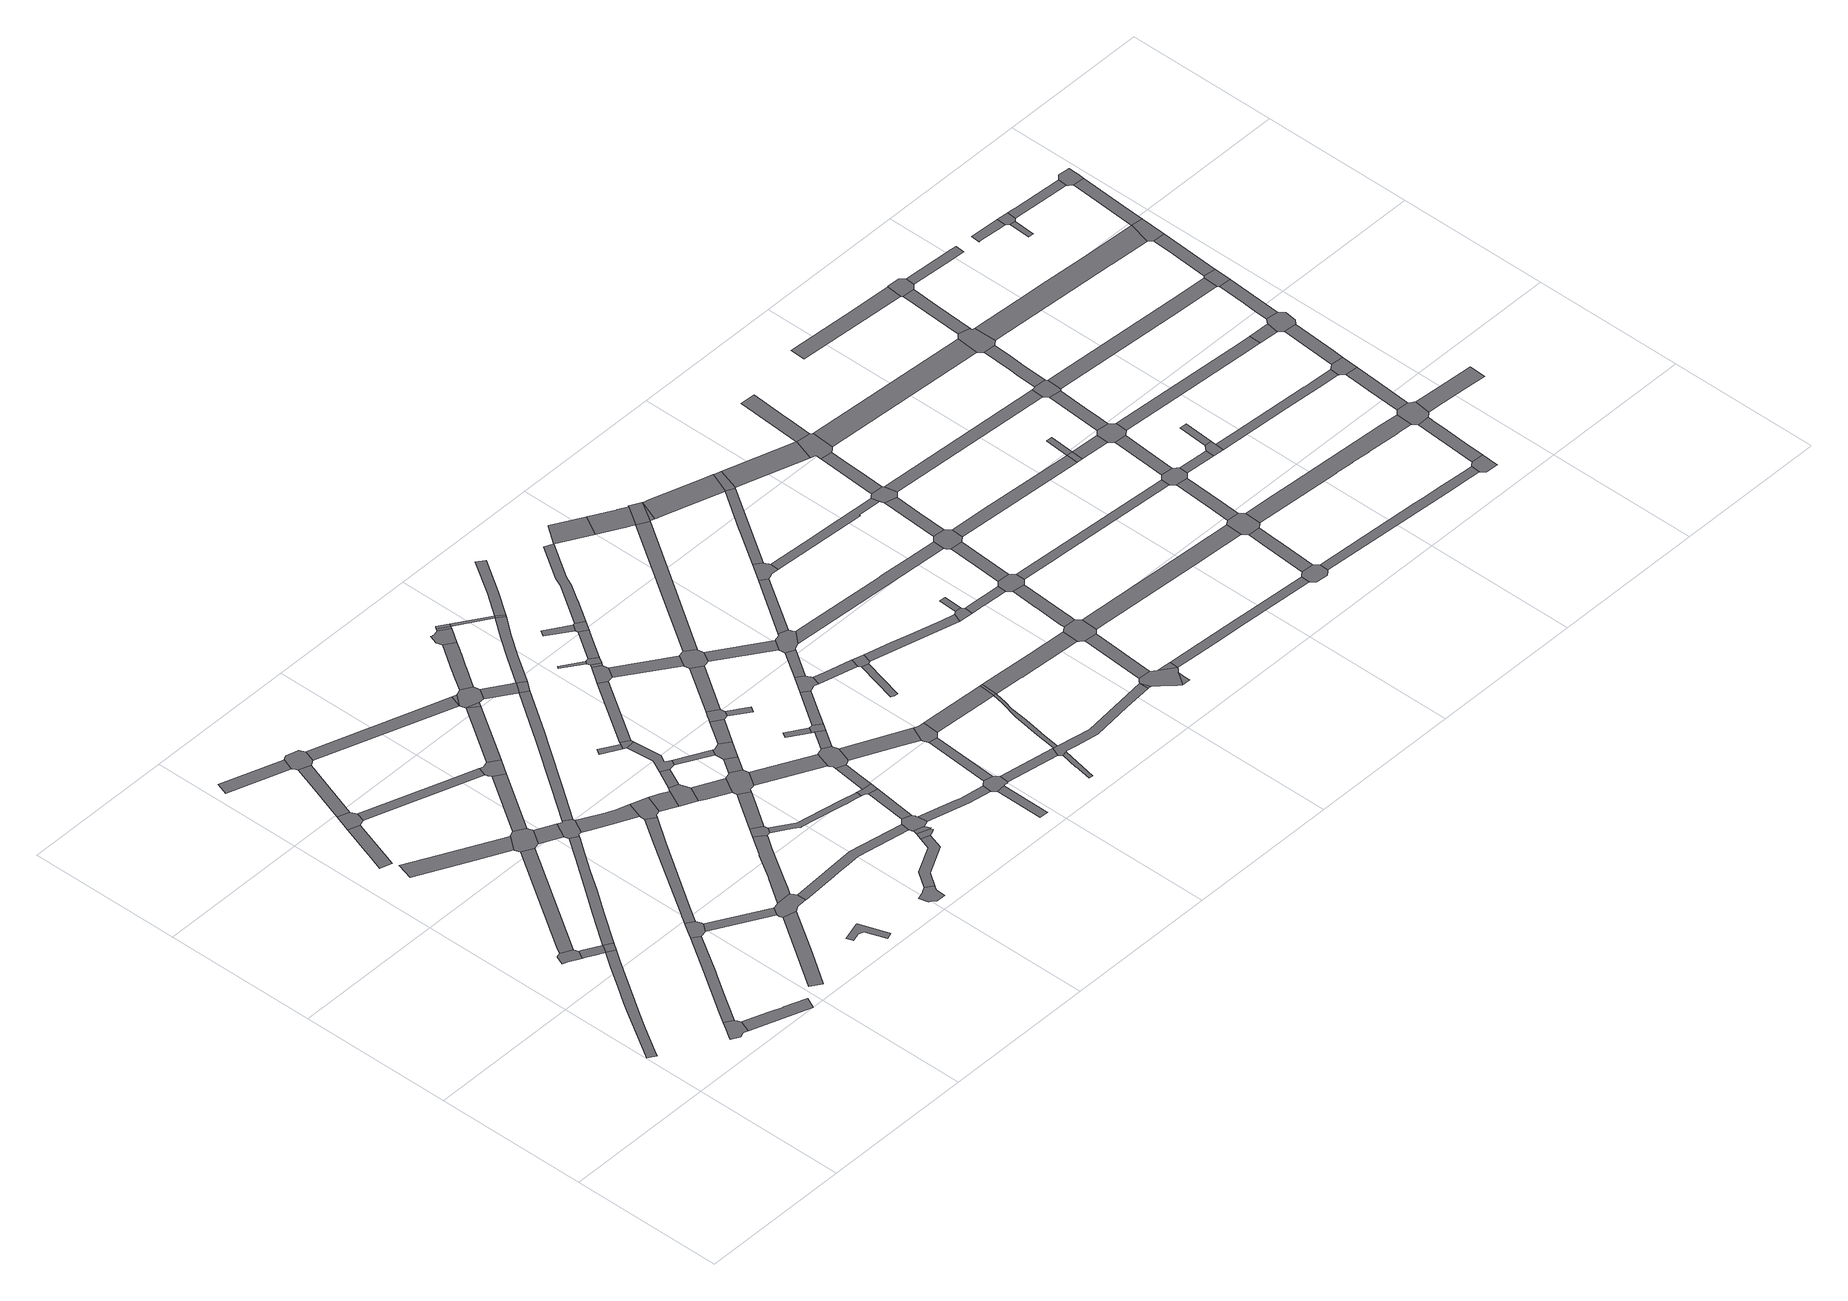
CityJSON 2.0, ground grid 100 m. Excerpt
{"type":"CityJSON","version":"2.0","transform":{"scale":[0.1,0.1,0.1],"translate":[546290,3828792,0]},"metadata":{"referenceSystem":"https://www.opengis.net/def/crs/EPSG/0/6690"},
"CityObjects":{
"road1":{"type":"Road","attributes":{"RoadStructureAttribute.sectionType":"1"},"geometry":[{"type":"MultiSurface","lod":"1","boundaries":[[[0,1,2,3,4,5,6,7,8,9,10,11,12,13,14]]]}]},
"road2":{"type":"Road","geometry":[{"type":"MultiSurface","lod":"1","boundaries":[[[15,16,17,18,19,20,21,22,23,24,25,26,27]]]}]},
"road3":{"type":"Road","geometry":[{"type":"MultiSurface","lod":"1","boundaries":[[[28,29,30,31,32,33,34,35,36,37]]]}]},
"road4":{"type":"Road","attributes":{"RoadStructureAttribute.sectionType":"1"},"geometry":[{"type":"MultiSurface","lod":"1","boundaries":[[[38,39,40,24,23,41,42,43,44]]]}]},
"road5":{"type":"Road","attributes":{"RoadStructureAttribute.sectionType":"1"},"geometry":[{"type":"MultiSurface","lod":"1","boundaries":[[[45,46,36,35,47,48,0,49]]]}]},
"road6":{"type":"Road","geometry":[{"type":"MultiSurface","lod":"1","boundaries":[[[49,0,14,50]]]}]},
"road7":{"type":"Road","attributes":{"RoadStructureAttribute.sectionType":"1"},"geometry":[{"type":"MultiSurface","lod":"1","boundaries":[[[51,52,53,15,27,54,55,56,57,58]]]}]},
"road8":{"type":"Road","attributes":{"RoadStructureAttribute.sectionType":"1"},"geometry":[{"type":"MultiSurface","lod":"1","boundaries":[[[59,60,61,62,63,64]]]}]},
"road9":{"type":"Road","attributes":{"RoadStructureAttribute.sectionType":"1"},"geometry":[{"type":"MultiSurface","lod":"1","boundaries":[[[65,66,28,37,67,68]]]}]},
"road10":{"type":"Road","attributes":{"RoadStructureAttribute.sectionType":"1"},"geometry":[{"type":"MultiSurface","lod":"1","boundaries":[[[69,70,71,72,73,74]]]}]},
"road11":{"type":"Road","geometry":[{"type":"MultiSurface","lod":"1","boundaries":[[[75,59,64,76,77,78,79,80,81]]]}]},
"road12":{"type":"Road","geometry":[{"type":"MultiSurface","lod":"1","boundaries":[[[82,83,51,58,84,85,86,87,88,89,90]]]}]},
"road13":{"type":"Road","attributes":{"RoadStructureAttribute.sectionType":"1"},"geometry":[{"type":"MultiSurface","lod":"1","boundaries":[[[91,92,93,94,95,96,97,49,50,98,99,100,101,102,103]]]}]},
"road14":{"type":"Road","attributes":{"RoadStructureAttribute.sectionType":"1"},"geometry":[{"type":"MultiSurface","lod":"1","boundaries":[[[104,105,106,107]]]}]},
"road15":{"type":"Road","attributes":{"RoadStructureAttribute.sectionType":"1"},"geometry":[{"type":"MultiSurface","lod":"1","boundaries":[[[108,109,110,111,112]]]}]},
"road16":{"type":"Road","attributes":{"RoadStructureAttribute.sectionType":"1"},"geometry":[{"type":"MultiSurface","lod":"1","boundaries":[[[113,114,115,75,81,116,117]]]}]},
"road17":{"type":"Road","attributes":{"RoadStructureAttribute.sectionType":"1"},"geometry":[{"type":"MultiSurface","lod":"1","boundaries":[[[87,86,118,119]]]}]},
"road18":{"type":"Road","geometry":[{"type":"MultiSurface","lod":"1","boundaries":[[[120,121,122,74,73,123,124,65,68,125,126,127,128,129,130,131]]]}]},
"road19":{"type":"Road","geometry":[{"type":"MultiSurface","lod":"1","boundaries":[[[132,133,107,106,134,113,117,135,136,137,138,139,140]]]}]},
"road20":{"type":"Road","attributes":{"RoadStructureAttribute.sectionType":"1"},"geometry":[{"type":"MultiSurface","lod":"1","boundaries":[[[141,79,78,142,143]]]}]},
"road21":{"type":"Road","attributes":{"RoadStructureAttribute.sectionType":"1"},"geometry":[{"type":"MultiSurface","lod":"1","boundaries":[[[128,127,144,145]]]}]},
"road22":{"type":"Road","attributes":{"RoadStructureAttribute.sectionType":"1"},"geometry":[{"type":"MultiSurface","lod":"1","boundaries":[[[146,147,148,149,150,151,152,153,154,155]]]}]},
"road23":{"type":"Road","attributes":{"RoadStructureAttribute.sectionType":"1"},"geometry":[{"type":"MultiSurface","lod":"1","boundaries":[[[156,157,158,159,160,82,90,161,162,163]]]}]},
"road24":{"type":"Road","geometry":[{"type":"MultiSurface","lod":"1","boundaries":[[[164,165,166,167,168,169,119,118,170,171,108,112,172,173,174,175,176]]]}]},
"road25":{"type":"Road","geometry":[{"type":"MultiSurface","lod":"1","boundaries":[[[177,145,144,91,103,178,179,180,181,182]]]}]},
"road26":{"type":"Road","attributes":{"RoadStructureAttribute.sectionType":"1"},"geometry":[{"type":"MultiSurface","lod":"1","boundaries":[[[183,120,131,184]]]}]},
"road27":{"type":"Road","attributes":{"RoadStructureAttribute.sectionType":"1"},"geometry":[{"type":"MultiSurface","lod":"1","boundaries":[[[185,186,187,188,180,179,189,190,191,192]]]}]},
"road28":{"type":"Road","attributes":{"RoadStructureAttribute.sectionType":"1"},"geometry":[{"type":"MultiSurface","lod":"1","boundaries":[[[193,194,195,196,197,198,199,167,166,200,201,202,203,204,205]]]}]},
"road29":{"type":"Road","geometry":[{"type":"MultiSurface","lod":"1","boundaries":[[[206,207,208,209,143,142,210,211,183,184,212]]]}]},
"road30":{"type":"Road","attributes":{"RoadStructureAttribute.sectionType":"1"},"geometry":[{"type":"MultiSurface","lod":"1","boundaries":[[[213,214,137,136,215,216]]]}]},
"road31":{"type":"Road","geometry":[{"type":"MultiSurface","lod":"1","boundaries":[[[192,191,156,163,217,218,219]]]}]},
"road32":{"type":"Road","geometry":[{"type":"MultiSurface","lod":"1","boundaries":[[[220,221,222,223,224,225,226,227,228,229,230]]]}]},
"road33":{"type":"Road","attributes":{"RoadStructureAttribute.sectionType":"1"},"geometry":[{"type":"MultiSurface","lod":"1","boundaries":[[[231,232,176,175,233,234,235,236,237,238,239]]]}]},
"road34":{"type":"Road","geometry":[{"type":"MultiSurface","lod":"1","boundaries":[[[240,193,205,241,242,243]]]}]},
"road35":{"type":"Road","attributes":{"RoadStructureAttribute.sectionType":"1"},"geometry":[{"type":"MultiSurface","lod":"1","boundaries":[[[244,219,218,245,246]]]}]},
"road36":{"type":"Road","attributes":{"RoadStructureAttribute.sectionType":"1"},"geometry":[{"type":"MultiSurface","lod":"1","boundaries":[[[247,248,249,250,182,181,251,252,253,254]]]}]},
"road37":{"type":"Road","attributes":{"RoadStructureAttribute.sectionType":"1"},"geometry":[{"type":"MultiSurface","lod":"1","boundaries":[[[255,256,206,212,257]]]}]},
"road38":{"type":"Road","geometry":[{"type":"MultiSurface","lod":"1","boundaries":[[[258,246,245,259,260,261]]]}]},
"road39":{"type":"Road","attributes":{"RoadStructureAttribute.sectionType":"1"},"geometry":[{"type":"MultiSurface","lod":"1","boundaries":[[[262,263,240,243,264,265]]]}]},
"road40":{"type":"Road","attributes":{"RoadStructureAttribute.sectionType":"1"},"geometry":[{"type":"MultiSurface","lod":"1","boundaries":[[[266,267,268,269,270,220,230,271,272,273]]]}]},
"road41":{"type":"Road","geometry":[{"type":"MultiSurface","lod":"1","boundaries":[[[274,275,258,261,276]]]}]},
"road42":{"type":"Road","attributes":{"RoadStructureAttribute.sectionType":"1"},"geometry":[{"type":"MultiSurface","lod":"1","boundaries":[[[260,259,277,278,279]]]}]},
"road43":{"type":"Road","geometry":[{"type":"MultiSurface","lod":"1","boundaries":[[[280,281,282,283]]]}]},
"road44":{"type":"Road","attributes":{"RoadStructureAttribute.sectionType":"1"},"geometry":[{"type":"MultiSurface","lod":"1","boundaries":[[[255,257,284]]]}]},
"road45":{"type":"Road","attributes":{"RoadStructureAttribute.sectionType":"1"},"geometry":[{"type":"MultiSurface","lod":"1","boundaries":[[[216,215,285]]]}]},
"road46":{"type":"Road","attributes":{"RoadStructureAttribute.sectionType":"1"},"geometry":[{"type":"MultiSurface","lod":"1","boundaries":[[[286,287,288,289,290,291,242,241,292,293,294,295,296,297,298,299,300,301,302]]]}]},
"road47":{"type":"Road","attributes":{"RoadStructureAttribute.sectionType":"1"},"geometry":[{"type":"MultiSurface","lod":"1","boundaries":[[[303,304,305,306,307,274,276,308,309]]]}]},
"road48":{"type":"Road","geometry":[{"type":"MultiSurface","lod":"1","boundaries":[[[310,311,312,313,314,285,215,255,284,315,316,317]]]}]},
"road49":{"type":"Road","geometry":[{"type":"MultiSurface","lod":"1","boundaries":[[[318,319,320,279,278,262,265,321,322,323,324,325,326]]]}]},
"road50":{"type":"Road","geometry":[{"type":"MultiSurface","lod":"1","boundaries":[[[327,283,282,306,305,328]]]}]},
"road51":{"type":"Road","geometry":[{"type":"MultiSurface","lod":"1","boundaries":[[[329,268,267,266,273,330,331,332]]]}]},
"road52":{"type":"Road","attributes":{"RoadStructureAttribute.sectionType":"1"},"geometry":[{"type":"MultiSurface","lod":"1","boundaries":[[[333,329,332,334,335]]]}]},
"road53":{"type":"Road","attributes":{"RoadStructureAttribute.sectionType":"1"},"geometry":[{"type":"MultiSurface","lod":"1","boundaries":[[[309,308,336,337]]]}]},
"road54":{"type":"Road","geometry":[{"type":"MultiSurface","lod":"1","boundaries":[[[338,339,340,239,238,341,342,333,335,343,344,345,346,347]]]}]},
"road55":{"type":"Road","attributes":{"RoadStructureAttribute.sectionType":"1"},"geometry":[{"type":"MultiSurface","lod":"1","boundaries":[[[316,315,247,348]]]}]},
"road56":{"type":"Road","attributes":{"RoadStructureAttribute.sectionType":"1"},"geometry":[{"type":"MultiSurface","lod":"1","boundaries":[[[349,350,318,326,351]]]}]},
"road57":{"type":"Road","attributes":{"RoadStructureAttribute.sectionType":"1"},"geometry":[{"type":"MultiSurface","lod":"1","boundaries":[[[352,338,347,353]]]}]},
"road58":{"type":"Road","geometry":[{"type":"MultiSurface","lod":"1","boundaries":[[[348,247,254,354]]]}]},
"road59":{"type":"Road","attributes":{"RoadStructureAttribute.sectionType":"1"},"geometry":[{"type":"MultiSurface","lod":"1","boundaries":[[[324,323,355,356]]]}]},
"road60":{"type":"Road","attributes":{"RoadStructureAttribute.sectionType":"1"},"geometry":[{"type":"MultiSurface","lod":"1","boundaries":[[[357,358,359,360,361,310,317,362,363,364,365,366,367]]]}]},
"road61":{"type":"Road","geometry":[{"type":"MultiSurface","lod":"1","boundaries":[[[368,369,370,337,336,371,349,351,372]]]}]},
"road62":{"type":"Road","attributes":{"RoadStructureAttribute.sectionType":"1"},"geometry":[{"type":"MultiSurface","lod":"1","boundaries":[[[373,327,328,374]]]}]},
"road63":{"type":"Road","geometry":[{"type":"MultiSurface","lod":"1","boundaries":[[[302,301,375,352,353,376,377]]]}]},
"road64":{"type":"Road","attributes":{"RoadStructureAttribute.sectionType":"1"},"geometry":[{"type":"MultiSurface","lod":"1","boundaries":[[[378,379,377,376,380,381]]]}]},
"road65":{"type":"Road","attributes":{"RoadStructureAttribute.sectionType":"1"},"geometry":[{"type":"MultiSurface","lod":"1","boundaries":[[[382,368,372,383]]]}]},
"road66":{"type":"Road","attributes":{"RoadStructureAttribute.sectionType":"1"},"geometry":[{"type":"MultiSurface","lod":"1","boundaries":[[[384,385,386,344,343,387,388,389]]]}]},
"road67":{"type":"Road","geometry":[{"type":"MultiSurface","lod":"1","boundaries":[[[390,391,392,393,394,395,396,357,367,397]]]}]},
"road68":{"type":"Road","geometry":[{"type":"MultiSurface","lod":"1","boundaries":[[[398,399,400,356,355,401,402,378,381,403,404,405,406,407,408,409]]]}]},
"road69":{"type":"Road","geometry":[{"type":"MultiSurface","lod":"1","boundaries":[[[410,411,412,382,383,413,414,415,416]]]}]},
"road70":{"type":"Road","attributes":{"RoadStructureAttribute.sectionType":"1"},"geometry":[{"type":"MultiSurface","lod":"1","boundaries":[[[417,390,397,418]]]}]},
"road71":{"type":"Road","attributes":{"RoadStructureAttribute.sectionType":"1"},"geometry":[{"type":"MultiSurface","lod":"1","boundaries":[[[419,420,421,348,354,422,423,424]]]}]},
"road72":{"type":"Road","geometry":[{"type":"MultiSurface","lod":"1","boundaries":[[[425,417,418,426]]]}]},
"road73":{"type":"Road","geometry":[{"type":"MultiSurface","lod":"1","boundaries":[[[427,373,374,428,429,430,431,432]]]}]},
"road74":{"type":"Road","geometry":[{"type":"MultiSurface","lod":"1","boundaries":[[[433,434,435,436]]]}]},
"road75":{"type":"Road","geometry":[{"type":"MultiSurface","lod":"1","boundaries":[[[437,438,439,440]]]}]},
"road76":{"type":"Road","attributes":{"RoadStructureAttribute.sectionType":"1"},"geometry":[{"type":"MultiSurface","lod":"1","boundaries":[[[441,398,409,442]]]}]},
"road77":{"type":"Road","attributes":{"RoadStructureAttribute.sectionType":"1"},"geometry":[{"type":"MultiSurface","lod":"1","boundaries":[[[443,444,445,446,447]]]}]},
"road78":{"type":"Road","geometry":[{"type":"MultiSurface","lod":"1","boundaries":[[[448,449,450,415,414]]]}]},
"road79":{"type":"Road","attributes":{"RoadStructureAttribute.sectionType":"1"},"geometry":[{"type":"MultiSurface","lod":"1","boundaries":[[[451,427,432,452]]]}]},
"road80":{"type":"Road","geometry":[{"type":"MultiSurface","lod":"1","boundaries":[[[453,436,435,451,452,454]]]}]},
"road81":{"type":"Road","attributes":{"RoadStructureAttribute.sectionType":"1"},"geometry":[{"type":"MultiSurface","lod":"1","boundaries":[[[426,418,419,455]]]}]},
"road82":{"type":"Road","geometry":[{"type":"MultiSurface","lod":"1","boundaries":[[[456,457,440,439,458,441,442,459]]]}]},
"road83":{"type":"Road","geometry":[{"type":"MultiSurface","lod":"1","boundaries":[[[460,461,462,389,388,443,447,463,464,465,466,467,468,469]]]}]},
"road84":{"type":"Road","attributes":{"RoadStructureAttribute.sectionType":"1"},"geometry":[{"type":"MultiSurface","lod":"1","boundaries":[[[470,471,472,410,416,473,474]]]}]},
"road85":{"type":"Road","attributes":{"RoadStructureAttribute.sectionType":"1"},"geometry":[{"type":"MultiSurface","lod":"1","boundaries":[[[406,405,475,476,477]]]}]},
"road86":{"type":"Road","attributes":{"RoadStructureAttribute.sectionType":"1"},"geometry":[{"type":"MultiSurface","lod":"1","boundaries":[[[430,429,478,479]]]}]},
"road87":{"type":"Road","attributes":{"RoadStructureAttribute.sectionType":"1"},"geometry":[{"type":"MultiSurface","lod":"1","boundaries":[[[480,453,454,481,482]]]}]},
"road88":{"type":"Road","geometry":[{"type":"MultiSurface","lod":"1","boundaries":[[[455,419,424,483]]]}]},
"road89":{"type":"Road","attributes":{"RoadStructureAttribute.sectionType":"1"},"geometry":[{"type":"MultiSurface","lod":"1","boundaries":[[[484,460,469,485]]]}]},
"road90":{"type":"Road","geometry":[{"type":"MultiSurface","lod":"1","boundaries":[[[486,487,488,489]]]}]},
"road91":{"type":"Road","attributes":{"RoadStructureAttribute.sectionType":"1"},"geometry":[{"type":"MultiSurface","lod":"1","boundaries":[[[490,456,459,491,492,493]]]}]},
"road92":{"type":"Road","geometry":[{"type":"MultiSurface","lod":"1","boundaries":[[[494,489,488,480,482,495,496]]]}]},
"road93":{"type":"Road","geometry":[{"type":"MultiSurface","lod":"1","boundaries":[[[497,498,499,477,476,500,501,484,485,502,503,504,505]]]}]},
"road94":{"type":"Road","geometry":[{"type":"MultiSurface","lod":"1","boundaries":[[[506,507,508,479,478,470,474,509,510,511,512,513,514]]]}]},
"road95":{"type":"Road","attributes":{"RoadStructureAttribute.sectionType":"1"},"geometry":[{"type":"MultiSurface","lod":"1","boundaries":[[[466,465,515,516]]]}]},
"road96":{"type":"Road","attributes":{"RoadStructureAttribute.sectionType":"1"},"geometry":[{"type":"MultiSurface","lod":"1","boundaries":[[[517,518,455,483,519,520]]]}]},
"road97":{"type":"Road","geometry":[{"type":"MultiSurface","lod":"1","boundaries":[[[521,490,493,522,523,524,525,526,527,528,529]]]}]},
"road98":{"type":"Road","geometry":[{"type":"MultiSurface","lod":"1","boundaries":[[[530,531,532,533,534,535]]]}]},
"road99":{"type":"Road","attributes":{"RoadStructureAttribute.sectionType":"1"},"geometry":[{"type":"MultiSurface","lod":"1","boundaries":[[[512,511,536,537]]]}]},
"road100":{"type":"Road","attributes":{"RoadStructureAttribute.sectionType":"1"},"geometry":[{"type":"MultiSurface","lod":"1","boundaries":[[[538,521,529,539]]]}]},
"road101":{"type":"Road","attributes":{"RoadStructureAttribute.sectionType":"1"},"geometry":[{"type":"MultiSurface","lod":"1","boundaries":[[[540,526,525,541,542]]]}]},
"road102":{"type":"Road","attributes":{"RoadStructureAttribute.sectionType":"1"},"geometry":[{"type":"MultiSurface","lod":"1","boundaries":[[[543,544,505,504,545,546,547,548]]]}]},
"road103":{"type":"Road","attributes":{"RoadStructureAttribute.sectionType":"1"},"geometry":[{"type":"MultiSurface","lod":"1","boundaries":[[[549,550,551,494,496,552,553,554,555,556]]]}]},
"road104":{"type":"Road","attributes":{"RoadStructureAttribute.sectionType":"1"},"geometry":[{"type":"MultiSurface","lod":"1","boundaries":[[[557,558,559,560,561]]]}]},
"road105":{"type":"Road","attributes":{"RoadStructureAttribute.sectionType":"1"},"geometry":[{"type":"MultiSurface","lod":"1","boundaries":[[[547,562,563,564,565,566,567,568,569,570,571,572]]]}]},
"road106":{"type":"Road","geometry":[{"type":"MultiSurface","lod":"1","boundaries":[[[573,574,575,537,536,576,538,539,577,578,579,580,581,582,583]]]}]},
"road107":{"type":"Road","geometry":[{"type":"MultiSurface","lod":"1","boundaries":[[[584,542,541,557,561,585,586]]]}]},
"road108":{"type":"Road","geometry":[{"type":"MultiSurface","lod":"1","boundaries":[[[548,547,572,587]]]}]},
"road109":{"type":"Road","attributes":{"RoadStructureAttribute.sectionType":"1"},"geometry":[{"type":"MultiSurface","lod":"1","boundaries":[[[588,589,590,506,514,591,592]]]}]},
"road110":{"type":"Road","attributes":{"RoadStructureAttribute.sectionType":"1"},"geometry":[{"type":"MultiSurface","lod":"1","boundaries":[[[516,515,531,530,593,594,595,596,597,598,599,600,566,565]]]}]},
"road111":{"type":"Road","attributes":{"RoadStructureAttribute.sectionType":"1"},"geometry":[{"type":"MultiSurface","lod":"1","boundaries":[[[601,573,583,602]]]}]},
"road112":{"type":"Road","attributes":{"RoadStructureAttribute.sectionType":"1"},"geometry":[{"type":"MultiSurface","lod":"1","boundaries":[[[603,604,556,605,606]]]}]},
"road113":{"type":"Road","attributes":{"RoadStructureAttribute.sectionType":"1"},"geometry":[{"type":"MultiSurface","lod":"1","boundaries":[[[607,608,609,586,585,610,611]]]}]},
"road114":{"type":"Road","attributes":{"RoadStructureAttribute.sectionType":"1"},"geometry":[{"type":"MultiSurface","lod":"1","boundaries":[[[612,587,572,613,614,615,616]]]}]},
"road115":{"type":"Road","geometry":[{"type":"MultiSurface","lod":"1","boundaries":[[[617,601,602,618,619,620,621,622,623,624,625]]]}]},
"road116":{"type":"Road","attributes":{"RoadStructureAttribute.sectionType":"1"},"geometry":[{"type":"MultiSurface","lod":"1","boundaries":[[[626,627,628,629,606,605,630,631,632,588,633]]]}]},
"road117":{"type":"Road","geometry":[{"type":"MultiSurface","lod":"1","boundaries":[[[598,597,634]]]}]},
"road118":{"type":"Road","attributes":{"RoadStructureAttribute.sectionType":"1"},"geometry":[{"type":"MultiSurface","lod":"1","boundaries":[[[635,636,637,638,639,580,579,640,641,642]]]}]},
"road119":{"type":"Road","geometry":[{"type":"MultiSurface","lod":"1","boundaries":[[[643,633,588,592,644]]]}]},
"road120":{"type":"Road","attributes":{"RoadStructureAttribute.sectionType":"1"},"geometry":[{"type":"MultiSurface","lod":"1","boundaries":[[[645,646,598,634,647,648,649,650,651,652,653,654,655,656]]]}]},
"road121":{"type":"Road","geometry":[{"type":"MultiSurface","lod":"1","boundaries":[[[657,611,610,658,659,660]]]}]},
"road122":{"type":"Road","attributes":{"RoadStructureAttribute.sectionType":"1"},"geometry":[{"type":"MultiSurface","lod":"1","boundaries":[[[644,592,661,662]]]}]},
"road123":{"type":"Road","attributes":{"RoadStructureAttribute.sectionType":"1"},"geometry":[{"type":"MultiSurface","lod":"1","boundaries":[[[663,651,650,664]]]}]},
"road124":{"type":"Road","geometry":[{"type":"MultiSurface","lod":"1","boundaries":[[[665,666,657,660]]]}]},
"road125":{"type":"Road","attributes":{"RoadStructureAttribute.sectionType":"1"},"geometry":[{"type":"MultiSurface","lod":"1","boundaries":[[[667,645,656,668]]]}]},
"road126":{"type":"Road","geometry":[{"type":"MultiSurface","lod":"1","boundaries":[[[669,654,653,670]]]}]},
"road127":{"type":"Road","attributes":{"RoadStructureAttribute.sectionType":"1"},"geometry":[{"type":"MultiSurface","lod":"1","boundaries":[[[671,672,673,617,625,674]]]}]},
"road128":{"type":"Road","geometry":[{"type":"MultiSurface","lod":"1","boundaries":[[[675,676,677,616,615,678,679,667,668,680,681,682,683,684]]]}]},
"road129":{"type":"Road","attributes":{"RoadStructureAttribute.sectionType":"1"},"geometry":[{"type":"MultiSurface","lod":"1","boundaries":[[[685,659,658,686,687,688,689,690,691]]]}]},
"road130":{"type":"Road","attributes":{"RoadStructureAttribute.sectionType":"1"},"geometry":[{"type":"MultiSurface","lod":"1","boundaries":[[[692,693,694,695,644,662,696,697,698,699,700,701,671,702]]]}]},
"road131":{"type":"Road","attributes":{"RoadStructureAttribute.sectionType":"1"},"geometry":[{"type":"MultiSurface","lod":"1","boundaries":[[[703,704,705,706,675,684,707,708]]]}]},
"road132":{"type":"Road","attributes":{"RoadStructureAttribute.sectionType":"1"},"geometry":[{"type":"MultiSurface","lod":"1","boundaries":[[[709,710,622,621,711,712,713,714]]]}]},
"road133":{"type":"Road","geometry":[{"type":"MultiSurface","lod":"1","boundaries":[[[715,716,691,690,717,703,708,718,719,720,721,722]]]}]},
"road134":{"type":"Road","geometry":[{"type":"MultiSurface","lod":"1","boundaries":[[[723,702,671,674,724,725]]]}]},
"road135":{"type":"Road","attributes":{"RoadStructureAttribute.sectionType":"1"},"geometry":[{"type":"MultiSurface","lod":"1","boundaries":[[[726,727,728,715,722,729]]]}]},
"road136":{"type":"Road","geometry":[{"type":"MultiSurface","lod":"1","boundaries":[[[730,731,642,641,732,726,729,733,734,735]]]}]},
"road137":{"type":"Road","attributes":{"RoadStructureAttribute.sectionType":"1"},"geometry":[{"type":"MultiSurface","lod":"1","boundaries":[[[736,737,738,670,653,739,740,741,742,743,744,745]]]}]},
"road138":{"type":"Road","attributes":{"RoadStructureAttribute.sectionType":"1"},"geometry":[{"type":"MultiSurface","lod":"1","boundaries":[[[746,730,735,747,748]]]}]},
"road139":{"type":"Road","attributes":{"RoadStructureAttribute.sectionType":"1"},"geometry":[{"type":"MultiSurface","lod":"1","boundaries":[[[749,750,751,725,724,752,753,754,755]]]}]},
"road140":{"type":"Road","geometry":[{"type":"MultiSurface","lod":"1","boundaries":[[[756,757,714,713,746,748,758,759,760]]]}]},
"road141":{"type":"Road","attributes":{"RoadStructureAttribute.sectionType":"1"},"geometry":[{"type":"MultiSurface","lod":"1","boundaries":[[[683,682,761,762,763,764]]]}]},
"road142":{"type":"Road","attributes":{"RoadStructureAttribute.sectionType":"1"},"geometry":[{"type":"MultiSurface","lod":"1","boundaries":[[[765,756,760,766,767,768]]]}]},
"road143":{"type":"Road","geometry":[{"type":"MultiSurface","lod":"1","boundaries":[[[755,754,769,770,765,768,771,772,773,774,775]]]}]},
"road144":{"type":"Road","attributes":{"RoadStructureAttribute.sectionType":"1"},"geometry":[{"type":"MultiSurface","lod":"1","boundaries":[[[720,719,776,777,778,779]]]}]},
"road145":{"type":"Road","attributes":{"RoadStructureAttribute.sectionType":"1"},"geometry":[{"type":"MultiSurface","lod":"1","boundaries":[[[780,734,733,781,782]]]}]},
"road146":{"type":"Road","attributes":{"RoadStructureAttribute.sectionType":"1"},"geometry":[{"type":"MultiSurface","lod":"1","boundaries":[[[783,755,775,784,785,786]]]}]},
"road147":{"type":"Road","geometry":[{"type":"MultiSurface","lod":"1","boundaries":[[[787,788,745,744,789,790,791,792,793,794,795,796]]]}]},
"road148":{"type":"Road","attributes":{"RoadStructureAttribute.sectionType":"1"},"geometry":[{"type":"MultiSurface","lod":"1","boundaries":[[[797,798,787,796,799,800,801]]]}]},
"road149":{"type":"Road","attributes":{"RoadStructureAttribute.sectionType":"1"},"geometry":[{"type":"MultiSurface","lod":"1","boundaries":[[[759,758,802,803]]]}]},
"road150":{"type":"Road","geometry":[{"type":"MultiSurface","lod":"1","boundaries":[[[804,764,763,805,797,801,806,807,808,809]]]}]},
"road151":{"type":"Road","attributes":{"RoadStructureAttribute.sectionType":"1"},"geometry":[{"type":"MultiSurface","lod":"1","boundaries":[[[810,811,804,809,812,813]]]}]},
"road152":{"type":"Road","geometry":[{"type":"MultiSurface","lod":"1","boundaries":[[[782,781,814,815]]]}]},
"road153":{"type":"Road","geometry":[{"type":"MultiSurface","lod":"1","boundaries":[[[816,817,782,815]]]}]},
"road154":{"type":"Road","attributes":{"RoadStructureAttribute.sectionType":"1"},"geometry":[{"type":"MultiSurface","lod":"1","boundaries":[[[773,772,818,819]]]}]},
"road155":{"type":"Road","geometry":[{"type":"MultiSurface","lod":"1","boundaries":[[[820,779,778,810,813,821,822,823,824,825]]]}]},
"road156":{"type":"Road","attributes":{"RoadStructureAttribute.sectionType":"1"},"geometry":[{"type":"MultiSurface","lod":"1","boundaries":[[[815,814,826,827]]]}]},
"road157":{"type":"Road","attributes":{"RoadStructureAttribute.sectionType":"1"},"geometry":[{"type":"MultiSurface","lod":"1","boundaries":[[[828,829,820,825,830,831,832,833]]]}]},
"road158":{"type":"Road","attributes":{"RoadStructureAttribute.sectionType":"1"},"geometry":[{"type":"MultiSurface","lod":"1","boundaries":[[[823,822,834,835]]]}]},
"road159":{"type":"Road","geometry":[{"type":"MultiSurface","lod":"1","boundaries":[[[836,827,826,828,833,837,838,839]]]}]},
"road160":{"type":"Road","attributes":{"RoadStructureAttribute.sectionType":"1"},"geometry":[{"type":"MultiSurface","lod":"1","boundaries":[[[840,841,842,843,844,845,794,793,846,847,848,849]]]}]},
"road161":{"type":"Road","attributes":{"RoadStructureAttribute.sectionType":"1"},"geometry":[{"type":"MultiSurface","lod":"1","boundaries":[[[850,836,839,851,852,853]]]}]},
"road162":{"type":"Road","geometry":[{"type":"MultiSurface","lod":"1","boundaries":[[[854,835,834,855,856,857,858]]]}]},
"road163":{"type":"Road","geometry":[{"type":"MultiSurface","lod":"1","boundaries":[[[859,860,803,802,850,853,861,862,863]]]}]},
"road164":{"type":"Road","geometry":[{"type":"MultiSurface","lod":"1","boundaries":[[[864,865,866,854,858]]]}]},
"road165":{"type":"Road","attributes":{"RoadStructureAttribute.sectionType":"1"},"geometry":[{"type":"MultiSurface","lod":"1","boundaries":[[[867,868,869,870,871]]]}]},
"road166":{"type":"Road","attributes":{"RoadStructureAttribute.sectionType":"1"},"geometry":[{"type":"MultiSurface","lod":"1","boundaries":[[[872,873,874,808,807,875,876,877,878,879,880,881,882,883,884]]]}]},
"road167":{"type":"Road","attributes":{"RoadStructureAttribute.sectionType":"1"},"geometry":[{"type":"MultiSurface","lod":"1","boundaries":[[[885,886,887,888,889,890,891,859,863,892,893,894,895,896]]]}]},
"road168":{"type":"Road","geometry":[{"type":"MultiSurface","lod":"1","boundaries":[[[897,898,819,818,885,896,899,900,901,902,903]]]}]},
"road169":{"type":"Road","attributes":{"RoadStructureAttribute.sectionType":"1"},"geometry":[{"type":"MultiSurface","lod":"1","boundaries":[[[904,905,897,903,906,907]]]}]},
"road170":{"type":"Road","attributes":{"RoadStructureAttribute.sectionType":"1"},"geometry":[{"type":"MultiSurface","lod":"1","boundaries":[[[908,909,910,838,837,911,912,913,914]]]}]},
"road171":{"type":"Road","attributes":{"RoadStructureAttribute.sectionType":"1"},"geometry":[{"type":"MultiSurface","lod":"1","boundaries":[[[915,916,917,918,856,855,919,920,921,922]]]}]},
"road172":{"type":"Road","geometry":[{"type":"MultiSurface","lod":"1","boundaries":[[[923,924,871,870,904,907,925,926,927,928,929,930]]]}]},
"road173":{"type":"Road","geometry":[{"type":"MultiSurface","lod":"1","boundaries":[[[931,932,849,848,933,934,935,936]]]}]},
"road174":{"type":"Road","attributes":{"RoadStructureAttribute.sectionType":"1"},"geometry":[{"type":"MultiSurface","lod":"1","boundaries":[[[937,938,939,940,941,942,931,936]]]}]},
"road175":{"type":"Road","attributes":{"RoadStructureAttribute.sectionType":"1"},"geometry":[{"type":"MultiSurface","lod":"1","boundaries":[[[943,862,861,944,945,946]]]}]},
"road176":{"type":"Road","attributes":{"RoadStructureAttribute.sectionType":"1"},"geometry":[{"type":"MultiSurface","lod":"1","boundaries":[[[947,928,927,948,949,950,951,952]]]}]},
"road177":{"type":"Road","geometry":[{"type":"MultiSurface","lod":"1","boundaries":[[[953,884,883,954,942,941,955,956,957,958,959,960]]]}]},
"road178":{"type":"Road","attributes":{"RoadStructureAttribute.sectionType":"1"},"geometry":[{"type":"MultiSurface","lod":"1","boundaries":[[[961,962,963,964,953,960,965,966]]]}]},
"road179":{"type":"Road","attributes":{"RoadStructureAttribute.sectionType":"1"},"geometry":[{"type":"MultiSurface","lod":"1","boundaries":[[[967,968,969,970,971,900,899,972,973,974,975]]]}]},
"road180":{"type":"Road","geometry":[{"type":"MultiSurface","lod":"1","boundaries":[[[976,977,922,921,978,961,966,979]]]}]},
"road181":{"type":"Road","attributes":{"RoadStructureAttribute.sectionType":"1"},"geometry":[{"type":"MultiSurface","lod":"1","boundaries":[[[914,913,980,981]]]}]},
"road182":{"type":"Road","attributes":{"RoadStructureAttribute.sectionType":"1"},"geometry":[{"type":"MultiSurface","lod":"1","boundaries":[[[982,957,956,983,984,985,986]]]}]},
"road183":{"type":"Road","attributes":{"RoadStructureAttribute.sectionType":"1"},"geometry":[{"type":"MultiSurface","lod":"1","boundaries":[[[987,976,979,988,989]]]}]},
"road184":{"type":"Road","attributes":{"RoadStructureAttribute.sectionType":"1"},"geometry":[{"type":"MultiSurface","lod":"1","boundaries":[[[990,991,992,993,994,995]]]}]},
"road185":{"type":"Road","geometry":[{"type":"MultiSurface","lod":"1","boundaries":[[[996,981,980,987,989,997,998,999]]]}]},
"road186":{"type":"Road","geometry":[{"type":"MultiSurface","lod":"1","boundaries":[[[1000,1001,1002,1003]]]}]},
"road187":{"type":"Road","attributes":{"RoadStructureAttribute.sectionType":"1"},"geometry":[{"type":"MultiSurface","lod":"1","boundaries":[[[1004,1005,1006,1007,996,999,1008]]]}]},
"road188":{"type":"Road","geometry":[{"type":"MultiSurface","lod":"1","boundaries":[[[1009,995,994,1000,1003,1010,1011]]]}]},
"road189":{"type":"Road","geometry":[{"type":"MultiSurface","lod":"1","boundaries":[[[1012,946,945,1004,1008,1013,1014]]]}]},
"road190":{"type":"Road","attributes":{"RoadStructureAttribute.sectionType":"1"},"geometry":[{"type":"MultiSurface","lod":"1","boundaries":[[[1015,1016,1017,1018,1019,1020,1012,1014,1021,1022]]]}]},
"road191":{"type":"Road","attributes":{"RoadStructureAttribute.sectionType":"1"},"geometry":[{"type":"MultiSurface","lod":"1","boundaries":[[[1023,1024,1011,1010,1025,1026,1027]]]}]},
"road192":{"type":"Road","geometry":[{"type":"MultiSurface","lod":"1","boundaries":[[[975,974,1015,1022,1028,1029]]]}]},
"road193":{"type":"Road","attributes":{"RoadStructureAttribute.sectionType":"1"},"geometry":[{"type":"MultiSurface","lod":"1","boundaries":[[[1030,1031,975,1029,1032,1033]]]}]},
"road194":{"type":"Road","geometry":[{"type":"MultiSurface","lod":"1","boundaries":[[[1034,1035,1027,1026,1036,1037,1030,1033,1038,1039,1040]]]}]}
},
"vertices":[
[497,1148,0],[426,1047,0],[337,916,0],[258,799,0],[223,746,0],[61,491,0],[6,405,0],[58,374,0],[64,385,0],[182,572,0],[247,671,0],[373,858,0],[455,982,0],[500,1048,0],[552,1120,0],
[504,288,0],[470,236,0],[440,190,0],[427,167,0],[480,137,0],[494,141,0],[509,146,0],[517,148,0],[545,138,0],[572,214,0],[563,238,0],[561,243,0],[557,253,0],
[321,1331,0],[307,1327,0],[292,1322,0],[267,1264,0],[308,1247,0],[310,1246,0],[364,1218,0],[376,1211,0],[405,1266,0],[394,1296,0],
[818,125,0],[816,126,0],[736,155,0],[788,51,0],[810,43,0],[926,1,0],[960,73,0],
[420,1258,0],[419,1259,0],[391,1204,0],[438,1179,0],[530,1199,0],
[586,1169,0],
[896,881,0],[740,645,0],[549,358,0],[634,371,0],[676,433,0],[768,574,0],[782,594,0],[948,847,0],
[297,2871,0],[231,2680,0],[204,2602,0],[179,2532,0],[254,2506,0],[370,2846,0],
[797,2044,0],[353,1379,0],[809,1917,0],[869,2008,0],
[482,2358,0],[268,2465,0],[236,2358,0],[588,2182,0],[782,2084,0],[851,2173,0],
[335,2984,0],[372,2846,0],[396,2855,0],[410,2860,0],[426,2919,0],[421,2931,0],[410,2958,0],
[965,985,0],[930,932,0],[961,850,0],[979,854,0],[992,857,0],[1029,907,0],[1026,920,0],[1019,941,0],[1016,953,0],
[1056,1922,0],[957,1785,0],[822,1600,0],[765,1522,0],[686,1413,0],[630,1336,0],[555,1232,0],[727,1366,0],[846,1530,0],[934,1654,0],[1020,1772,0],[1095,1874,0],[1105,1889,0],
[96,3647,0],[70,3569,0],[459,3436,0],[488,3514,0],
[1361,615,0],[1037,135,0],[1105,89,0],[1251,303,0],[1446,595,0],
[479,3401,0],[413,3207,0],[387,3134,0],[553,3374,0],[554,3374,0],
[1352,655,0],[1385,707,0],
[892,2188,0],[861,2177,0],[857,2175,0],[785,2078,0],[788,2067,0],[898,2016,0],[905,2017,0],[910,2019,0],[973,2113,0],[971,2118,0],[970,2124,0],[963,2150,0],
[518,3529,0],[511,3525,0],[474,3411,0],[565,3380,0],[589,3392,0],[616,3469,0],[603,3494,0],[597,3504,0],[597,3505,0],
[970,2732,0],[1132,2613,0],[1152,2670,0],
[1047,1951,0],[1097,2051,0],
[1595,277,0],[1594,281,0],[1587,279,0],[1467,245,0],[1474,221,0],[1480,202,0],[1537,218,0],[1572,205,0],[1616,74,0],[1659,88,0],
[1450,1717,0],[1326,1533,0],[1009,1053,0],[992,1027,0],[984,1014,0],[1081,1053,0],[1386,1506,0],[1507,1677,0],
[1547,684,0],[1539,699,0],[1530,718,0],[1428,715,0],[1414,711,0],[1388,705,0],[1353,650,0],[1355,639,0],[1482,617,0],[1504,618,0],[1529,618,0],[1551,619,0],[1549,681,0],
[1130,2035,0],[1116,1905,0],[1138,1906,0],[1187,1998,0],[1186,2011,0],[1137,2046,0],
[1150,2574,0],[1217,2529,0],
[1400,1887,0],[1355,1907,0],[1346,1912,0],[1241,1968,0],[1180,1884,0],[1296,1825,0],[1449,1754,0],[1484,1859,0],
[1740,1180,0],[1701,1123,0],[1659,1061,0],[1658,1059,0],[1653,1053,0],[1555,902,0],[1545,887,0],[1557,759,0],[1612,843,0],[1740,1039,0],[1754,1060,0],[1790,1112,0],[1802,1128,0],
[1217,2674,0],[1177,2662,0],[1170,2664,0],[1164,2666,0],[1138,2601,0],[1140,2595,0],[1284,2629,0],
[1035,3326,0],[1003,3337,0],[1459,3095,0],[1485,3173,0],
[1519,1694,0],[1551,1701,0],[1597,1822,0],
[2061,205,0],[2033,188,0],[2026,183,0],[1977,167,0],[1992,108,0],[2001,101,0],[2019,87,0],[2028,79,0],[2089,77,0],[2091,143,0],[2110,171,0],
[2008,705,0],[1557,681,0],[1558,619,0],[1798,633,0],[1840,636,0],[1929,640,0],[2007,643,0],[2353,582,0],[2362,642,0],
[1778,1238,0],[1827,1135,0],[1849,1167,0],[1844,1193,0],
[1657,1797,0],[1654,1650,0],[1713,1769,0],
[1759,2921,0],[1567,2645,0],[1539,2605,0],[1297,2268,0],[1346,2233,0],[1539,2503,0],[1616,2610,0],[1808,2887,0],
[1472,3055,0],[1336,2852,0],[1534,3004,0],
[1728,1790,0],[1758,1598,0],[1810,1703,0],[1787,1768,0],
[1941,1478,0],[1911,1434,0],[1959,1361,0],[2008,1433,0],
[2378,473,0],[2377,474,0],[2344,484,0],[2317,404,0],[2136,311,0],[2173,261,0],[2369,361,0],[2402,465,0],
[1792,1915,0],[1743,1819,0],[1845,1888,0],
[1796,1579,0],[1934,1507,0],[1997,1611,0],
[1699,2293,0],[1678,2260,0],[1797,2192,0],[1816,2225,0],
[1553,3031,0],
[1515,3163,0],
[2390,1000,0],[2388,1000,0],[2285,1020,0],[2062,1063,0],[1987,1076,0],[1986,1076,0],[1887,1096,0],[1937,1062,0],[1970,1040,0],[1975,1036,0],[1977,1036,0],[2189,997,0],[2277,981,0],[2286,979,0],[2345,969,0],[2385,961,0],[2392,1000,0],
[1870,1950,0],[1895,2001,0],[1879,2184,0],[1820,2179,0],[1836,2002,0],[1890,1894,0],[1909,1930,0],
[1557,3181,0],[1556,3179,0],[1554,3177,0],[1554,3176,0],[1533,3168,0],[1591,3033,0],[1635,3101,0],[1627,3142,0],
[2040,1627,0],[2036,1620,0],[2003,1612,0],[2018,1449,0],[2048,1456,0],[2055,1458,0],[2117,1551,0],[2116,1556,0],[2111,1588,0],
[1826,2240,0],[1877,2206,0],
[2358,527,0],[2424,472,0],[2448,484,0],[2440,500,0],
[2367,555,0],[2448,502,0],[2432,536,0],
[2101,1783,0],[2120,1819,0],
[2395,669,0],[2384,660,0],[2370,649,0],[2360,569,0],[2363,563,0],[2472,553,0],[2467,617,0],[2463,627,0],[2462,632,0],[2454,651,0],
[1807,2986,0],
[2105,1723,0],[2056,1649,0],[2171,1678,0],
[2426,940,0],[2489,932,0],
[1857,2952,0],
[2445,1263,0],[2480,1368,0],
[1769,3497,0],[1644,3311,0],[1638,3301,0],[1637,3300,0],[1632,3293,0],[1711,3266,0],[1726,3289,0],[1783,3373,0],[1784,3375,0],[1796,3392,0],[1836,3452,0],
[2177,1830,0],[2157,1823,0],[2131,1814,0],[2103,1761,0],[2243,1785,0],
[2103,2654,0],[2154,2620,0],
[2417,954,0],[2495,986,0],[2433,993,0],
[2461,1216,0],[2443,1067,0],[2505,1068,0],[2519,1193,0],
[2281,1985,0],[2348,1940,0],
[2768,537,0],[2738,542,0],[2704,552,0],[2740,481,0],[2890,460,0],[2896,520,0],
[1833,3592,0],[1797,3583,0],[1789,3586,0],[1787,3587,0],[1776,3590,0],[1757,3534,0],[1761,3521,0],[1900,3548,0],
[2526,1384,0],[2523,1379,0],[2488,1370,0],[2449,1255,0],[2462,1232,0],[2529,1198,0],[2547,1206,0],[2554,1209,0],[2592,1311,0],[2589,1319,0],[2582,1346,0],[2579,1354,0],
[2328,2053,0],[2305,2020,0],[2299,2010,0],[2351,1940,0],[2381,1944,0],[2400,1980,0],[2394,2009,0],
[1844,3609,0],[1911,3564,0],
[2125,3427,0],[2027,3301,0],[1929,3164,0],[1978,3130,0],[2075,3265,0],[2173,3391,0],
[1856,3626,0],[1922,3581,0],
[2179,2766,0],[2165,2622,0],[2194,2626,0],[2236,2694,0],[2232,2719,0],[2230,2732,0],
[2060,2909,0],[2049,2894,0],[2180,2807,0],[2193,2823,0],
[2484,1625,0],[2463,1591,0],[2587,1512,0],[2609,1545,0],
[2605,1501,0],[2655,1467,0],
[2915,431,0],[2912,113,0],[2971,112,0],[2972,118,0],[2973,432,0],
[2501,1863,0],[2512,1880,0],[2523,1896,0],
[2190,2783,0],[2241,2748,0],
[2217,2824,0],[2269,2789,0],
[2137,3443,0],
[2636,1546,0],[2624,1546,0],[2597,1506,0],[2686,1512,0],
[2928,544,0],[2918,537,0],[2907,528,0],[2982,438,0],[2999,435,0],[3009,441,0],[3016,503,0],[3006,513,0],[2997,523,0],[2988,532,0],
[2533,2359,0],[2366,2110,0],[2353,2091,0],[2432,2065,0],[2600,2314,0],
[2844,1071,0],[2944,1022,0],[2991,1121,0],
[2526,2399,0],[2570,2469,0],
[2344,3014,0],[2385,2963,0],[2397,2980,0],
[2181,3401,0],
[2961,976,0],[3018,967,0],
[2215,3170,0],[2192,3134,0],[2341,3032,0],[2369,3071,0],
[2791,1775,0],[2758,1619,0],[2766,1631,0],[2840,1742,0],
[2384,3073,0],[2405,2993,0],[2436,3039,0],
[3027,1108,0],[3021,1109,0],[3017,1109,0],[2948,1012,0],[2961,980,0],[3022,971,0],[3032,981,0],[3051,999,0],[3058,1106,0],
[2612,2477,0],[2610,2477,0],[2608,2477,0],[2626,2318,0],[2628,2318,0],[2642,2321,0],[2682,2391,0],[2674,2430,0],[2675,2432,0],
[3355,382,0],[3379,440,0],
[2394,3816,0],[2246,3594,0],[2295,3560,0],[2443,3781,0],
[2862,1881,0],[2857,1748,0],[2865,1751,0],[2881,1756,0],[2913,1748,0],[2928,1807,0],[2924,1818,0],[2916,1836,0],[2912,1847,0],
[3405,366,0],[3373,358,0],[3351,247,0],[3354,247,0],[3331,130,0],[3358,125,0],
[2971,2098,0],[3018,2163,0],
[2978,2053,0],[3033,2028,0],
[3003,1787,0],[3161,1683,0],[3177,1743,0],
[3403,1084,0],[3393,1084,0],[3457,972,0],[3466,971,0],[3482,970,0],[3491,1077,0],
[2736,3620,0],[2587,3397,0],[2560,3336,0],[2534,3187,0],[2548,3209,0],[2607,3299,0],[2636,3362,0],[2791,3594,0],
[3172,1664,0],[3095,1382,0],[3116,1376,0],[3139,1370,0],[3215,1653,0],
[3468,891,0],[3434,764,0],[3405,577,0],[3387,439,0],[3410,434,0],[3426,544,0],[3430,577,0],[3454,705,0],[3470,828,0],[3486,887,0],[3501,968,0],
[3067,2187,0],[3058,2173,0],[3029,2166,0],[2976,2067,0],[3038,2035,0],[3039,2037,0],[3077,2052,0],[3146,2128,0],[3135,2149,0],[3131,2156,0],[3126,2167,0],
[3193,1738,0],[3236,1664,0],[3252,1723,0],
[3508,1076,0],
[3208,3364,0],[2950,2981,0],[2938,2962,0],[3017,2936,0],[3279,3323,0],
[3412,372,0],[3488,358,0],[3632,333,0],[3905,363,0],[4096,379,0],[4091,440,0],[3631,394,0],[3420,432,0],
[3319,2558,0],[3367,2525,0],
[2884,3715,0],[2880,3717,0],[3001,3478,0],[3074,3610,0],
[3750,1590,0],[3548,1643,0],[3428,1678,0],[3809,1514,0],[3833,1571,0],
[3868,1052,0],[3697,954,0],[3698,954,0],[4119,925,0],[4126,1034,0],
[3394,2670,0],[3384,2532,0],[3386,2532,0],[3407,2540,0],[3458,2537,0],[3462,2598,0],[3457,2608,0],[3448,2626,0],[3443,2637,0],
[3232,3522,0],[3229,3524,0],[3083,3605,0],[3081,3606,0],[3153,3394,0],[3156,3392,0],[3191,3373,0],[3290,3490,0],
[4115,381,0],
[4004,2069,0],[3806,2083,0],[3790,2084,0],[3781,2084,0],[3557,2100,0],[3551,2020,0],[4193,1977,0],[4198,2056,0],
[3294,3496,0],[3365,3460,0],
[4122,471,0],[4103,452,0],[4117,378,0],[4153,343,0],[4220,277,0],[4240,256,0],[4299,343,0],[4316,359,0],[4329,371,0],[4237,438,0],[4221,452,0],[4203,467,0],
[3853,1585,0],[3905,1508,0],[3909,1564,0],[3894,1583,0],
[3282,3328,0],[3313,3318,0],
[4298,288,0],[4298,256,0],
[3900,1704,0],[3859,1706,0],
[4152,897,0],[4232,888,0],
[4302,433,0],[4333,431,0],
[3741,3183,0],[3565,2925,0],[3549,2899,0],[3794,3157,0],
[4159,1055,0],[4139,1043,0],[4133,1039,0],[4127,919,0],[4133,914,0],[4252,904,0],[4257,908,0],[4263,913,0],[4269,1023,0],[4240,1052,0],
[3942,1564,0],[3940,1505,0],[3993,1502,0],[3995,1502,0],[3996,1501,0],[4160,1490,0],[4163,1550,0],
[3767,3332,0],[3738,3341,0],[3396,3450,0],[3386,3453,0],[3331,3313,0],[3341,3309,0],[3511,3255,0],[3512,3255,0],[3693,3198,0],[3730,3186,0],[3798,3322,0],
[4187,1459,0],[4174,1280,0],[4174,1278,0],[4160,1084,0],[4242,1085,0],[4268,1452,0],
[3865,2571,0],[3713,2581,0],[4085,2495,0],[4087,2506,0],[4246,2496,0],[4231,2546,0],
[4195,1576,0],[4173,1558,0],[4168,1481,0],[4291,1473,0],[4301,1481,0],[4303,1541,0],[4295,1549,0],[4275,1571,0],
[3819,3315,0],[3799,3164,0],[3844,3307,0],
[4219,1945,0],[4207,1767,0],[4207,1757,0],[4300,1942,0],
[4229,2085,0],[4208,2065,0],[4201,1967,0],[4332,1966,0],[4338,2047,0],[4309,2079,0],
[4936,391,0],[4840,397,0],[4665,409,0],[4476,362,0],[4478,362,0],[4696,347,0],[4698,347,0],[4856,337,0],[5331,303,0],[5335,364,0],
[4255,2469,0],[4322,2273,0],[4334,2449,0],
[4291,3165,0],[3945,3275,0],[3913,3285,0],[3885,3137,0],[3900,3132,0],[4255,3018,0],[4302,3162,0],
[4261,2572,0],[4247,2560,0],[4367,2476,0],[4350,2559,0],[4342,2567,0],
[5110,857,0],[5112,857,0],[5371,840,0],[5375,950,0],
[4287,2966,0],[4354,2753,0],[4361,2871,0],[4368,2961,0],
[4290,3007,0],[4289,2986,0],[4389,2978,0],[4402,2989,0],[4414,3140,0],[4399,3151,0],[4399,3153,0],
[4561,1463,0],[4563,1463,0],[5407,1404,0],[5410,1464,0],
[4569,2030,0],[5207,1905,0],[5213,1985,0],
[4331,3596,0],[4408,3285,0],[4414,3373,0],[4430,3590,0],
[5368,387,0],[5347,373,0],[5341,293,0],[5360,273,0],[5439,267,0],[5461,284,0],[5473,293,0],[5476,353,0],[5466,364,0],[5449,383,0],
[5397,807,0],[5387,660,0],[5466,655,0],[5467,661,0],[5476,801,0],
[5477,2401,0],[5482,2483,0],
[5406,974,0],[5375,834,0],[5504,825,0],[5510,829,0],[5515,939,0],[5489,968,0],
[5434,1373,0],[5416,1096,0],[5496,1097,0],[5514,1368,0],
[5247,1903,0],[5253,1982,0],
[5264,2144,0],[5225,2147,0],
[5507,2915,0],[5519,3065,0],
[5441,1490,0],[5537,1388,0],[5546,1396,0],[5550,1455,0],[5537,1468,0],[5521,1484,0],
[5439,1889,0],[5444,1969,0],
[5466,1858,0],[5449,1596,0],[5528,1590,0],[5539,1742,0],[5539,1743,0],[5547,1853,0],
[5747,1382,0],[5751,1441,0],
[5476,1997,0],[5582,1879,0],[5587,1959,0],[5556,1989,0],
[6560,277,0],[6364,291,0],[6294,296,0],[6292,296,0],[6194,303,0],[5806,330,0],[6379,229,0],[6561,216,0],[6623,211,0],[6630,272,0],
[5501,2371,0],[5560,2056,0],[5568,2177,0],[5581,2364,0],
[5780,1474,0],[5819,1377,0],[5823,1436,0],[5823,1437,0],[5825,1471,0],
[5509,2489,0],[5498,2482,0],[5592,2374,0],[5599,2473,0],[5589,2485,0],
[5840,1669,0],[5817,1670,0],[5795,1672,0],
[5342,3650,0],[4838,3682,0],[4832,3583,0],[5569,3532,0],[5577,3635,0],
[6554,868,0],[5861,915,0],[5729,924,0],[6091,789,0],[6093,789,0],[6213,780,0],[6215,780,0],[6338,771,0],[6339,771,0],[6555,756,0],[6557,756,0],[6664,749,0],[6671,859,0],
[5535,2886,0],[5530,2792,0],[5522,2682,0],[5522,2680,0],[5521,2678,0],[5520,2654,0],[5518,2630,0],[5598,2625,0],[5601,2672,0],[5601,2676,0],[5610,2788,0],[5616,2881,0],
[5549,3091,0],[5534,3078,0],[5648,2906,0],[5646,3056,0],[5627,3057,0],[5627,3058,0],[5628,3071,0],
[5578,3521,0],[5566,3337,0],[5645,3331,0],[5658,3517,0],
[6605,1889,0],[6544,1892,0],[5968,1933,0],[5963,1853,0],[6545,1813,0],[6603,1810,0],[6607,1889,0],
[6549,1386,0],[6501,1390,0],[6499,1390,0],[5960,1427,0],[6308,1343,0],[6550,1327,0],[6697,1318,0],[6703,1378,0],
[5586,3640,0],[5586,3639,0],[5658,3518,0],[5677,3535,0],[5688,3544,0],[5695,3604,0],[5685,3615,0],[5666,3636,0],
[6660,297,0],[6641,281,0],[6633,201,0],[6653,181,0],[6732,175,0],[6740,291,0],
[6750,435,0],[6762,610,0],[6767,690,0],[6767,692,0],[6769,717,0],[6689,715,0],
[6539,2410,0],[6540,2311,0],[6788,2295,0],[6792,2394,0],
[6038,3581,0],[6001,3523,0],[6023,3521,0],[6025,3521,0],[6070,3518,0],[6074,3579,0],
[6702,886,0],[6667,746,0],[6796,740,0],[6802,744,0],[6815,853,0],[6809,859,0],[6801,865,0],[6782,881,0],
[6727,1287,0],[6725,1257,0],[6725,1255,0],[6716,1109,0],[6800,1110,0],[6812,1281,0],
[6539,2995,0],[6538,2995,0],[6533,2995,0],[6191,3019,0],[5977,3033,0],[6529,2845,0],[6535,2845,0],[6808,2827,0],[6847,2976,0],
[6738,1401,0],[6713,1384,0],[6700,1314,0],[6820,1396,0],
[6733,1801,0],[6746,1883,0],
[6994,840,0],[6915,736,0],[7075,724,0],[7225,713,0],[7230,823,0],
[6765,1774,0],[6825,1471,0],[6847,1768,0],
[6193,3571,0],[6189,3510,0],[6190,3510,0],[6331,3500,0],[6386,3497,0],[6390,3557,0],
[6775,1916,0],[6874,1794,0],[6883,1874,0],[6855,1906,0],
[6406,3478,0],[6398,3334,0],[6434,3332,0],[6443,3475,0],
[6798,2285,0],[6787,2095,0],[6782,2037,0],[6777,1980,0],[6879,2279,0],
[6448,3553,0],[6463,3491,0],[6467,3551,0],
[6807,2406,0],[6883,2330,0],[6887,2396,0],
[6835,2799,0],[6834,2793,0],[6832,2764,0],[6828,2706,0],[6824,2648,0],[6820,2590,0],[6912,2758,0],[6915,2799,0],
[6528,3547,0],[6496,3549,0],[6528,3487,0],[6851,3464,0],[6856,3525,0],
[6916,2820,0],[6926,2970,0],
[6879,3434,0],[6864,3214,0],[6936,3119,0],[6957,3429,0],
[6885,3550,0],[6866,3534,0],[6860,3454,0],[6878,3435,0],[6960,3479,0],[6964,3528,0],[6965,3545,0]
]}
